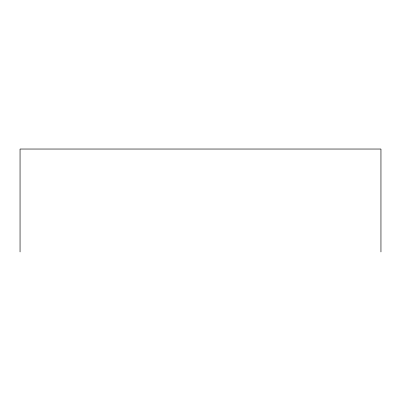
<?xml version="1.0" encoding="UTF-8"?>
<svg xmlns="http://www.w3.org/2000/svg" width="401" height="401" viewBox="0 0 401 401"><rect width="100%" height="100%" fill="white"/><g stroke="black" fill="none" stroke-linecap="round" stroke-linejoin="round"><path stroke-width="0.6" d="M380.95 251.963L380.95 149.037L20.05 149.037L20.05 251.963"/></g></svg>
